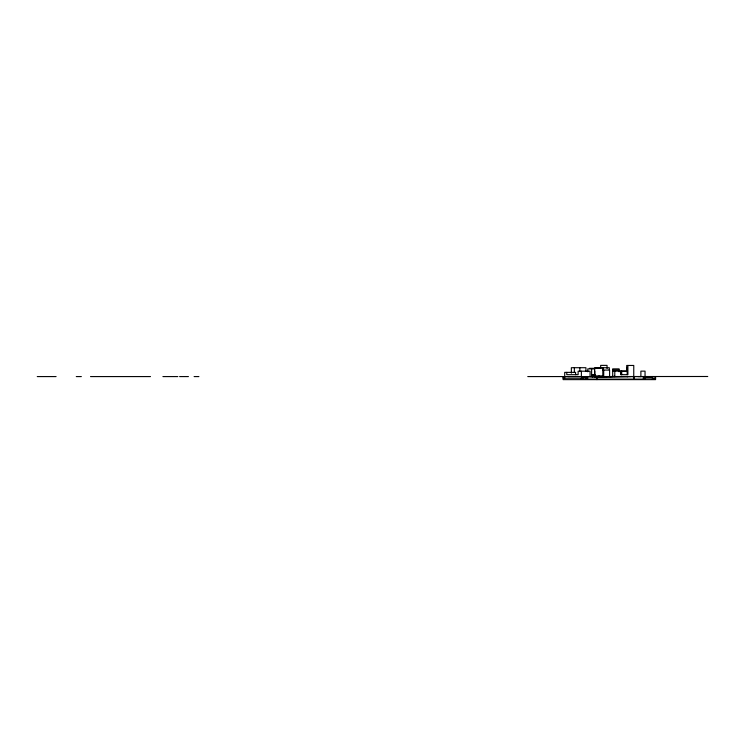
<?xml version="1.0" encoding="UTF-8"?>
<svg xmlns="http://www.w3.org/2000/svg" width="745" height="745" viewBox="0 0 745 745"><rect width="100%" height="100%" fill="white"/><g stroke="black" fill="none" stroke-linecap="round" stroke-linejoin="round"><path stroke-width="1.12" d="M571.359 373.161L571.359 367.704L585.915 367.704L585.915 371.196M594.342 376.579L594.342 375.899L603.711 375.899L603.711 370.069M613.144 376.495L611.794 376.495M610.77 376.579L610.816 376.495M592.592 376.495L591.996 376.579M610.593 377.138L610.639 377.138A9.648 8.363 -90 0 1 610.984 377.11L627.253 376.802M610.136 377.175L606.56 377.296M627.29 376.802L631.322 376.663M606.179 377.305L597.583 377.398M632.132 376.653L634.433 376.579M597.099 377.398L595.302 377.268M592.415 376.886L587.786 376.625L587.721 379.131L645.179 379.121L645.179 376.57L643.363 376.57M589.519 368.309L601.066 368.309M594.64 368.868L587.805 368.868L587.805 371.783M612.697 370.032L619.086 370.032M612.697 371.14L620.669 371.14L620.669 374.67L627.895 374.67L627.895 365.46M619.086 371.196L626.862 371.196M591.614 374.698L594.817 374.698M594.92 374.735L592.638 374.735L592.592 376.579M652.871 376.579L655.237 376.579M37.25 376.579L56.099 376.579M76.279 376.579L81.345 376.579M90.508 376.579L150.499 376.579M162.904 376.579L177.832 376.579M179.601 376.579L188.438 376.579M194.1 376.579L198.896 376.579M527.758 376.579L707.75 376.495M567.913 376.579L579.945 376.579M585.682 376.579L592.703 376.579M609.885 376.579L611.952 376.579M634.507 376.579L633.744 376.625L634.349 376.579M634.703 376.56L645.179 376.57M586.389 376.579L586.213 379.131L587.609 379.131M563.118 376.951L564.71 376.951M582.72 376.951L586.213 376.951M643.103 376.951L652.275 376.951M563.118 378.097L564.71 378.097M582.72 378.097L586.213 378.097M643.103 378.097L652.275 378.097M581.379 378.255L564.71 378.264L564.71 372.37L575.587 372.37L575.587 374.698M653.71 378.255L655.479 378.255M583.829 379.131L581.379 379.131L581.379 371.196M653.71 379.131L655.479 379.131L655.479 376.579M586.213 379.131L587.172 379.131M652.62 379.131L652.275 376.57L655.553 376.579L655.553 379.624L563.118 379.624L563.118 376.579M637.906 376.56L641.091 376.57M652.275 379.131L655.553 379.131M643.363 379.121L645.179 379.121M652.275 376.57L652.825 376.579M595.153 377.259L594.687 377.212M594.594 377.203L592.648 376.923M594.761 371.196L594.743 375.899M645.049 376.579L645.049 371.14L640.886 371.14L640.886 376.579M634.163 379.131L634.125 376.495M633.744 379.131L633.771 365.46L626.703 365.46L626.703 371.14M627.206 374.67L627.206 371.14L621.209 371.14L621.209 374.67M626.601 367.704L626.601 371.587M621.702 371.14L621.702 374.67M619.086 371.783L619.086 368.868L612.697 368.868L612.697 376.579M614.793 371.14L614.793 376.579M614.457 376.579L614.457 375.806L614.038 376.579M609.596 376.579L609.596 370.069L603.022 370.069L603.022 367.741M609.317 370.069L609.317 367.741L594.687 367.741L594.687 374.735M607.054 368.477L607.054 365.376L600.666 365.376L600.666 368.477M602.817 367.741L602.817 375.899M599.017 375.899L599.017 376.579M596.95 376.495L596.95 379.624M593.905 374.735L593.905 376.579M591.614 368.868L591.614 376.579M590.068 376.579L590.068 371.196L578.129 371.196L578.129 374.698L566.777 374.698L566.777 372.37M582.72 376.579L582.72 379.131M579.871 367.704L579.871 371.196M574.348 367.704L574.348 372.37"/></g></svg>
